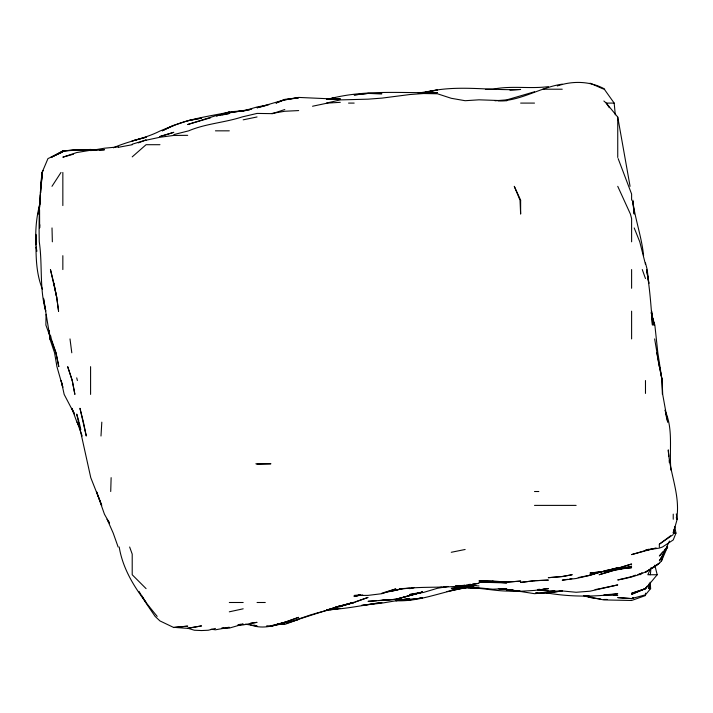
<?xml version="1.0" encoding="UTF-8"?>
<svg xmlns="http://www.w3.org/2000/svg" width="713" height="713" viewBox="0 0 713 713"><rect width="100%" height="100%" fill="white"/><g stroke="black" fill="none" stroke-linecap="round" stroke-linejoin="round"><path stroke-width="1.07" d="M40.534 192.724L40.543 186.325L42.049 172.448L43.208 170.576M46.051 314.38L45.873 325.048L50.213 336.991M40.712 192.724L40.882 186.325L40.436 192.724M110.72 491.515L111.13 477.648M39.572 209.8L39.625 227.937L39.794 224.738M36.024 235.415C35.908 253.525 35.49 272.33 42.53 289.38M36.015 234.345L36.006 245.014M676.307 513.921L677.163 519.26L676.592 519.26C680.755 495.464 669.632 473.352 668.268 449.903L668.812 456.302M100.988 436.026L101.816 422.158M650.247 582.218L650.621 588.626L648.973 588.626L649.293 583.287M40.285 194.863L39.678 206.601L38.244 214.069L40.195 200.193M674.088 533.137L674.605 526.729M650.309 574.749L650.8 570.48M648.973 588.626L649.596 583.287M673.687 529.928L673.232 533.137L677.163 519.26M40.285 202.332C36.488 215.825 35.16 229.969 35.98 243.944M662.225 557.673L661.397 560.881L663.607 553.939M674.765 526.729L675.969 533.137L673.232 539.937L662.493 547.005L659.356 548.074L645.479 550.284L651.887 548.769M650.969 567.815L647.841 574.749L657.19 574.749L654.81 565.151M669.471 541.06L666.655 547.005L667.716 547.005L659.356 555.988L662.858 551.907M667.537 547.005L659.356 560.881L667.457 547.005L661.548 560.881L659.356 563.297L645.479 572.263L659.356 563.136C647.591 573.127 632.663 577.378 617.743 579.945L631.611 576.657L635.461 575.133M51.978 186.325L60.997 172.448M645.336 588.626L631.611 594.321L645.479 588.626L647.315 586.024M645.479 588.51L646.7 586.79M633.59 597.761L631.611 598.608L617.743 597.61L631.611 598.59L645.479 594.82L650.621 588.626M657.19 574.749L645.613 588.626L631.611 593.278L645.479 588.706M664.258 550.276L667.056 547.005M642.056 572.646L639.998 574.749L641.566 573.261M132.208 156.878L146.076 144.703L159.953 144.703M659.356 547.005L659.356 544.179L670.63 535.757M659.356 544.179L673.232 534.598M637.868 574.749L639.775 573.662M51.746 157.056L62.842 150.969L76.719 149.65L90.587 149.801L76.719 149.908L62.842 150.96L50.819 157.368M187.697 120.72L201.565 118.108L187.697 120.729L173.82 125.381L162.288 130.835C182.822 119.517 206.663 116.754 229.31 112.137L216.511 115.952L229.31 111.879L243.186 110.756L229.31 112.797L251.725 109.187M50.953 157.413L62.842 151.824L47.967 158.58L42.085 172.448L41.22 185.255L42.45 172.448C39.393 195.442 38.752 218.713 39.268 241.814C42.664 264.844 39.268 288.56 45.766 311.171L43.529 298.373M645.479 550.552L648.509 549.215M631.611 598.59L633.59 597.744M312.544 614.241L298.676 618.982M173.82 125.381L159.953 131.023C145.167 138.634 128.5 141.014 113.376 147.787M138.286 142.894L146.076 139.989L132.208 144.204M557.299 85.97C572.316 80.738 589.651 81.032 603.866 88.599L614.178 103.091L615.292 114.829M645.479 595.56L631.611 600.489L603.866 599.909L589.99 597.334L585.043 595.658M355.154 601.897L368.033 597.441L354.04 602.494L326.42 610.141L340.288 605.907L286.938 623.01M271.92 113.822L284.799 109.526M132.333 144.703L118.331 147.315M354.165 602.235L334.958 607.467M159.953 136.584L173.82 132.315L159.953 136.495M286.786 623.028L298.676 619.374L284.799 624.392L277.33 624.223M359.12 595.025L354.165 596.531L360.564 594.999L354.165 595.471L368.033 595.391L381.91 593.688L395.777 588.911L381.91 593.18L395.777 590.248L389.378 591.139M644.418 550.864L631.611 554.598L656.156 547.905M616.674 569.393L599.125 574.749L617.743 569.313L603.866 571.666L617.743 569.714L631.611 566.247L618.804 569.081M534.5 91.772L506.756 99.865L495.018 100.783M73.51 154.195L62.842 157.172L76.719 152.555L90.587 150.256L104.463 149.775L99.125 150.078M562.245 84.161C540.142 87.28 520.731 101.148 498.227 100.881M601.736 571.487L589.99 574.749L617.743 567.726L603.866 571.55L589.99 573.083L602.797 571.478M327.49 99.383C363.158 89.366 400.786 93.314 437.399 92.592L430.991 93.064M210.638 117.77L187.697 124.517L215.442 115.8L229.31 113.483L221.841 115.078M313.613 613.955L326.42 610.524L340.288 608.296L329.62 609.677C347.267 608.67 364.459 604.998 381.91 602.494L361.634 605.435M412.854 587.788L409.654 588.626L413.923 587.797M215.442 628.429L208.285 630.239L201.565 630.55L194.399 630.239L187.697 628.215L201.565 625.898L187.697 628.367L173.82 627.351L187.697 626.139L173.82 627.547L159.953 620.925L155.095 616.371L146.076 603.171M265.592 105.684L257.054 107.806L284.799 99.704L275.94 103.091L284.799 99.357L298.676 97.779L284.799 99.856L298.676 97.423L340.288 99.294L334.958 99.472M173.82 134.588L188.669 130.835C205.781 123.581 224.524 122.681 242.046 116.959L257.054 113.42L270.931 113.625L284.799 111.255L298.676 110.577M326.42 103.091L340.288 99.9L368.033 99.169L381.91 98.118L409.654 94.553L423.522 93.528L437.399 93.768L451.267 98.296L465.143 100.711L479.011 99.82L506.756 100.791M327.49 99.437L334.958 97.77M396.856 589.794L402.221 588.626L395.777 590.382L389.378 591.211M229.31 611.816L243.186 608.804M601.059 588.421L617.743 584.918L589.99 591.211L576.122 592.271L562.245 590.952L548.377 591.309L554.776 590.676M146.076 140.22L159.953 137.252L173.82 135.434L187.697 135.336M312.544 106.237L327.508 103.091L340.288 102.324M603.866 571.345L617.743 568.404L631.611 564.01L617.743 568.225L610.266 569.669M243.186 119.837L257.054 116.959M326.42 99.428L334.958 97.672M451.267 552.29L465.143 549.482M334.958 607.405L354.165 602.494L340.288 606.415L353.211 602.494L337.089 606.71M578.252 577.557L589.99 575.239L601.834 571.541L589.99 575.355L576.122 578.501L562.245 580.168L567.584 579.33M451.267 590.23C472.755 583.671 494.697 593.047 516.364 590.712M595.061 589.606L600.123 588.626M418.192 592.868L409.654 594.517L423.522 592.432L437.399 588.296L448.067 586.46M420.322 592.458L422.461 592.04M603.866 570.899L608.136 570.079M465.143 587.77L446.998 591.567M268.792 104.766L257.054 106.977L243.186 111.014L249.586 109.829M396.758 589.856C419.306 585.569 442.532 588.76 465.143 585.284L460.874 585.605M237.848 625.078L243.186 624.116L229.31 628.1L221.841 628.367M360.564 595.016L354.165 596.148L362.703 594.981M420.322 592.565L422.461 592.2L395.777 599.294L368.033 601.353L376.571 600.711M418.192 93.091L437.399 90.016L423.522 92.788C455.34 84.081 488.262 90.854 520.633 89.464L509.964 90.177M569.723 578.992L571.853 578.653M237.848 625.283L243.186 624.454L239.987 624.231M361.634 605.382L381.91 603.118L409.654 598.501L395.777 600.72C422.809 602.066 447.274 588.804 473.682 586.924L469.412 587.057M417.123 598.528L404.316 599.785M419.253 598.225L422.461 597.779L409.654 599.909L395.777 600.123L398.986 599.99M439.529 587.467L441.668 587.182M443.798 586.897L446.998 586.469M618.804 569.188L631.611 567.673L618.804 568.974M468.343 584.562L470.482 584.312M472.612 584.054L479.011 583.305L465.143 585.721L455.536 586.139M548.377 592.592L562.245 590.952L548.377 592.94L535.57 593.011L537.709 592.877M459.876 588.27L465.143 587.672M250.655 623.064L257.054 622.36L243.186 624.918L239.987 624.588M118.331 146.869L104.463 148.206L90.587 150.55L95.925 150.256M221.841 628.019L223.98 627.823M226.11 627.627L229.31 627.333L215.442 629.793L211.173 629.231M548.377 86.63C529.937 89.072 511.257 85.435 492.888 89.205L485.419 89.473M333.889 99.446L340.288 98.911L330.689 99.49M399.663 588.769L409.654 588.1M537.709 589.473L539.839 589.303M543.039 589.063L548.377 588.653L534.5 590.426L520.633 591.255L499.029 588.626L502.852 589.036M455.536 586.006L458.744 585.765M378.71 600.551L395.777 599.294L422.461 592.12L395.777 599.357L381.91 600.301M62.842 150.969L90.587 149.445L96.995 150.122M467.273 587.155L465.143 587.254L473.682 587.093M543.039 592.655L548.377 592.432L534.5 593.688L511.025 589.999M470.482 586.434L451.267 588.394L465.143 586.719L473.682 586.442M280.53 623.741L284.799 623.599L270.931 625.818L284.799 622.297L298.676 617.351C283.186 622.52 265.2 631.611 249.131 624.249M506.756 588.582L492.888 589.205L465.143 586.532L469.412 586.451M492.888 581.799L479.011 582.156L506.756 582.931L497.157 582.147M603.866 599.481L607.066 599.455M542.905 89.214L562.245 89.214M603.866 89.214L604.651 89.214M348.559 103.091L354.165 103.091M520.633 103.091L534.5 103.091M614.178 103.091L606.237 103.091L603.866 101.005M215.442 130.835L229.31 130.835M42.049 172.448L42.513 172.448M257.054 463.771L270.931 463.771L257.054 464.252L255.86 463.771M534.5 491.515L538.832 491.515M534.5 505.392L576.122 505.392M673.509 533.137L675.969 533.137M229.31 602.494L243.186 602.494M257.054 602.494L265.281 602.494M512.094 590.355L506.756 590.319L520.633 591.532L509.964 589.927M266.662 626.041L270.931 626.067L284.799 622.297L270.931 626.424L266.662 626.29M468.343 587.877L479.011 588.234L470.482 587.886M466.213 585.016L479.011 585.961M537.709 590.025L548.377 591.041L539.839 590.052M498.351 588.626L502.558 589.036M504.661 589.241L506.756 589.446L504.804 589.241M591.059 597.155L593.198 597.396M613.474 594.981L617.743 595.48L603.866 594.856L617.743 593.786C593.965 597.022 569.919 596.941 546.238 592.851M600.667 599.018L589.99 597.458L583.59 595.756M511.025 590.07L520.633 591.478L498.94 588.626M245.317 624.205L257.054 625.961L253.855 625.043M472.612 584.99L475.812 585.471M586.79 595.81L589.99 596.523L586.79 595.631M586.033 595.649L589.99 597.039M589.99 83.171L602.877 88.786M146.076 588.626L132.208 574.749L132.208 554.099L129.641 547.005M119.205 547.005C123.572 573.849 140.274 595.997 157.181 616.371M109.214 522.727L104.463 514.242L96.442 491.515L101.727 505.392L90.765 477.648L76.719 414.075L78.831 421.142M609.321 107.716L606.237 103.091L617.743 117.066L630.069 186.325M109.544 522.959L107.102 519.26L113.224 533.137L118.135 547.005M142.012 596.023L146.103 602.494M139.026 591.398L145.639 602.494M79.517 426.775L76.719 421.579L71.826 408.282L74.491 413.807M78.127 424.003L77.129 422.158L82.173 436.026M74.286 413.807L64.17 394.414L61.149 380.537L62.842 387.328L56.933 366.66L54.562 352.792L49.883 338.916L48.974 330.476L49.438 332.588M617.743 186.325L630.417 214.069L631.611 218.597L631.611 241.814M634.196 227.937L639.766 241.814L645.479 264.371M618.144 158.58L631.611 194.052L631.611 200.193M642.27 269.559L645.479 278.569M51.291 338.916L55.997 352.792L58.805 366.66L55.944 352.792L50.757 338.916L48.974 331.402L43.502 298.373M664.881 410.26C673.642 429.324 668.981 450.081 670.969 470.17M651.227 313.159L654.846 325.048L657.832 352.792L662.119 380.537L662.698 394.414L667.707 422.158L665.585 413.62M652.038 316.51L654.311 325.048L651.308 312.241L651.593 314.38M645.479 262.981L647.181 269.559L648.866 283.426L646.557 269.559C649.81 287.883 651.076 306.492 652.44 325.048L651.593 311.171L653.375 325.048L651.949 316.51M53.894 283.426L50.445 269.559L56.71 297.303L58.573 311.171L56.71 297.303L53.894 283.426L56.675 297.303M76.719 377.854L77.387 380.537M79.125 422.158L80.81 429.627M50.659 335.859L51.086 337.9M661.914 379.468L659.472 366.66L662.261 380.537L662.466 394.414L662.119 380.537M656.78 352.792L659.356 366.66L654.65 338.916M643.589 255.682C641.745 237.197 635.23 219.64 632.814 201.262L634.178 214.069L632.894 200.193M69.999 338.916L71.79 352.792M676.343 517.13L676.592 519.26M36.247 247.153L36.72 251.422L36.318 247.153M669.177 460.571L669.355 462.701M52.013 227.937L52.352 241.814M673.232 514.126L673.232 519.26M645.479 380.537L645.479 393.433M645.479 593.154L645.479 594.82M631.611 269.559L631.611 288.275M631.611 311.171L631.611 338.916M617.743 117.066L617.743 157.475M90.587 366.66L90.587 394.414M62.842 172.448L62.842 205.576M62.842 255.682L62.842 269.559M146.076 137.244L132.208 140.933L146.076 137.244M572.058 574.749L562.245 576.532L548.377 577.69L562.245 576.532L572.058 574.749M534.5 580.712L520.633 582.414L534.5 580.739L548.377 580.106L534.5 580.712M368.033 93.385L354.165 94.972L368.033 93.448L381.91 93.742L368.033 93.385M520.633 581.095L506.756 582.129L492.888 581.674L506.756 582.129L520.633 581.095M492.888 580.961L479.011 580.783L506.756 582.129L492.888 580.961M520.633 200.193L514.278 186.325L520.018 200.193L520.633 214.069L520.633 200.193M72.263 380.537L67.673 366.66L72.236 380.537L74.883 394.414L72.263 380.537M83.43 422.158L79.954 408.282L86.273 436.026L83.43 422.158M49.883 338.916L49.224 330.743L49.883 338.916"/></g></svg>
